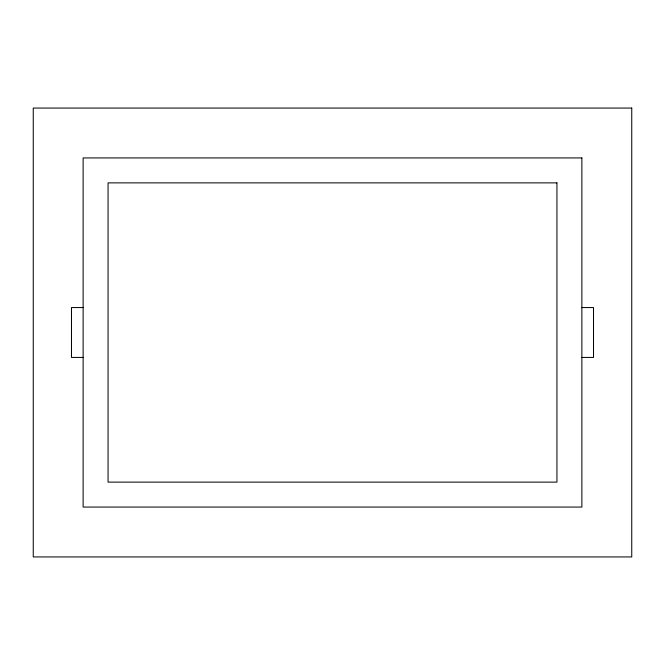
<?xml version="1.0" encoding="UTF-8"?>
<svg xmlns="http://www.w3.org/2000/svg" width="665" height="665" viewBox="0 0 665 665"><rect width="100%" height="100%" fill="white"/><g stroke="black" fill="none" stroke-linecap="round" stroke-linejoin="round"><path stroke-width="1" d="M83.125 307.562L71.487 307.562L71.487 357.438L83.125 357.438M581.875 307.562L593.513 307.562L593.513 357.438L581.875 357.438M631.75 108.062L33.25 108.062L33.25 556.938L631.75 556.938L631.75 108.062M581.875 157.938L83.125 157.938L83.125 507.062L581.875 507.062L581.875 157.938M556.938 182.875L108.062 182.875L108.062 482.125L556.938 482.125L556.938 182.875"/></g></svg>
